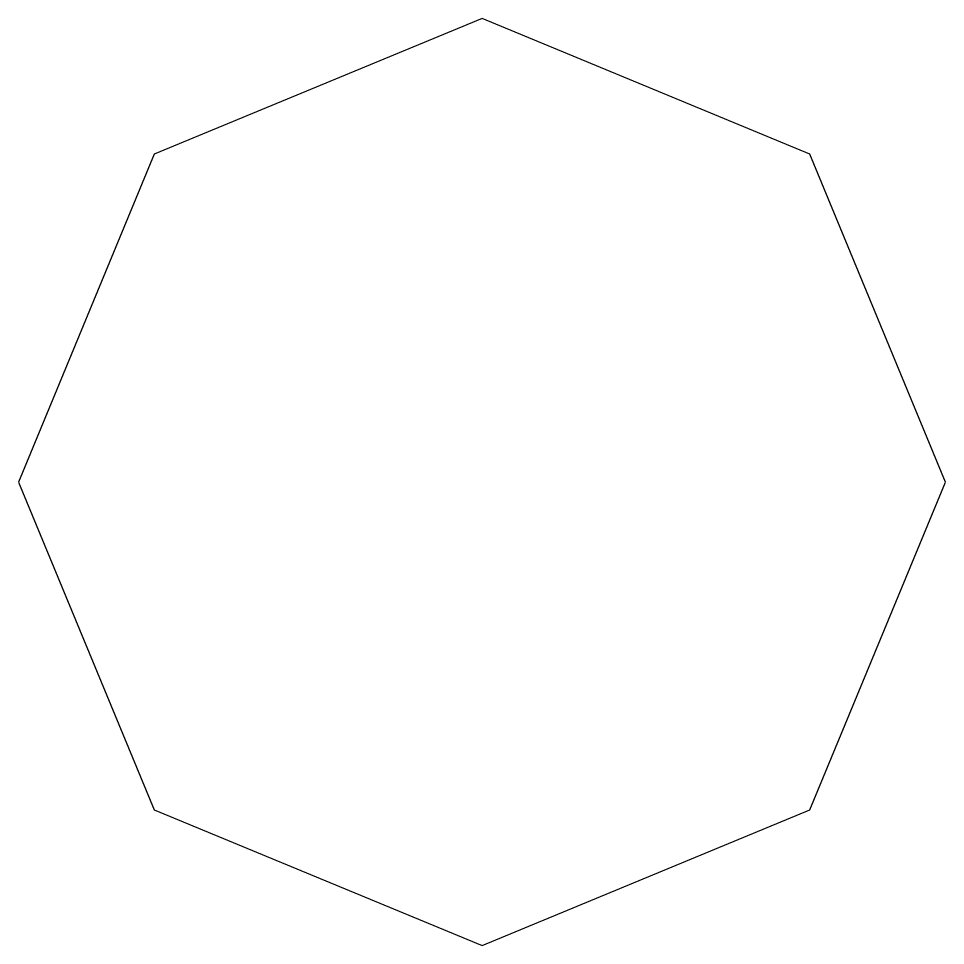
# Model space of a CAD drawing. Header units: metres. Extents: x 10 to 90, y 10 to 90.
import ezdxf

# ---------------------------------------------------------------- set-up
doc = ezdxf.new("R2010")
doc.units = ezdxf.units.M

msp = doc.modelspace()

# ---------------------------------------------------------------- linework, layer by layer
msp.add_lwpolyline([(90, 50), (78.284, 78.284), (50, 90), (21.716, 78.284), (10, 50), (21.716, 21.716), (50, 10), (78.284, 21.716)], close=True)

doc.saveas('drawing.dxf')
